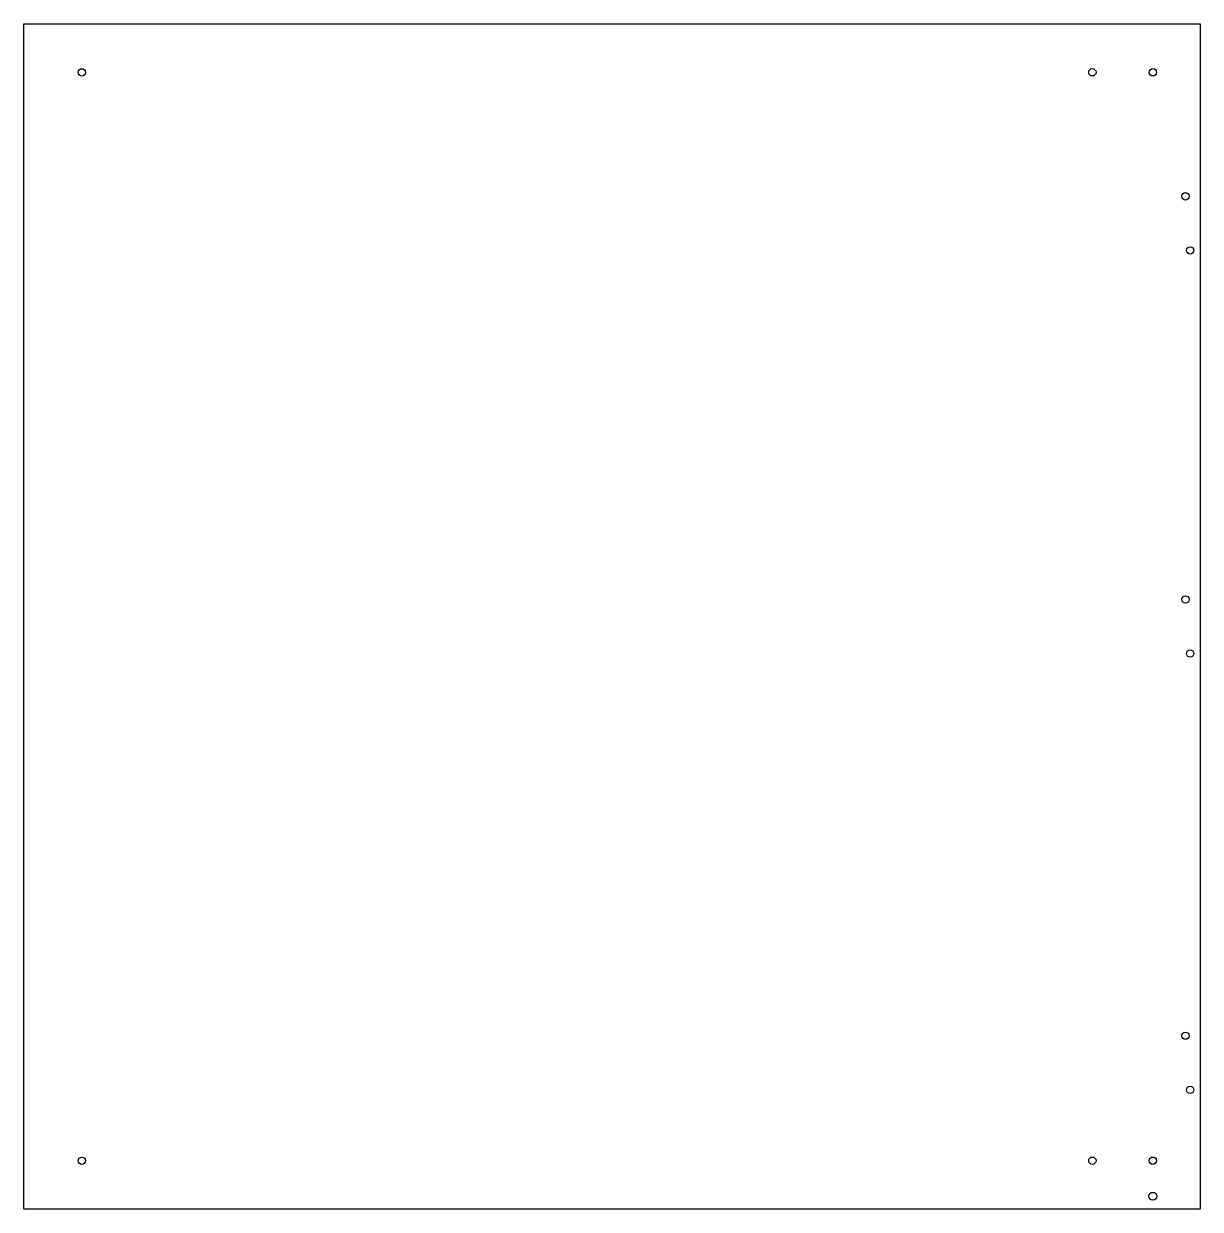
# Model space of a CAD drawing. Header units: millimetres. Extents: x -506 to -10, y 0 to 500.
import ezdxf

# ---------------------------------------------------------------- set-up
doc = ezdxf.new("R2010")
doc.units = ezdxf.units.MM
doc.layers.get('0').update_dxf_attribs({"linetype": 'CONTINUOUS'})

msp = doc.modelspace()

# ---------------------------------------------------------------- linework, layer by layer
msp.add_lwpolyline([(-10, 0), (-506, 0), (-506, 500), (-10, 500)], close=True)
for centre, radius in [((-481.5, 479.49), 1.55), ((-55.5, 479.5), 1.55), ((-30, 479.5), 1.55), ((-16.25, 427.2), 1.55), ((-14.25, 404.4), 1.55), ((-16.25, 257.2), 1.55), ((-14.25, 234.4), 1.55), ((-16.25, 73.2), 1.55), ((-14.25, 50.4), 1.55), ((-481.5, 20.48), 1.55), ((-55.5, 20.49), 1.55), ((-30, 20.49), 1.55), ((-30, 5.49), 1.65)]:
    msp.add_circle(centre, radius)

doc.saveas('drawing.dxf')
